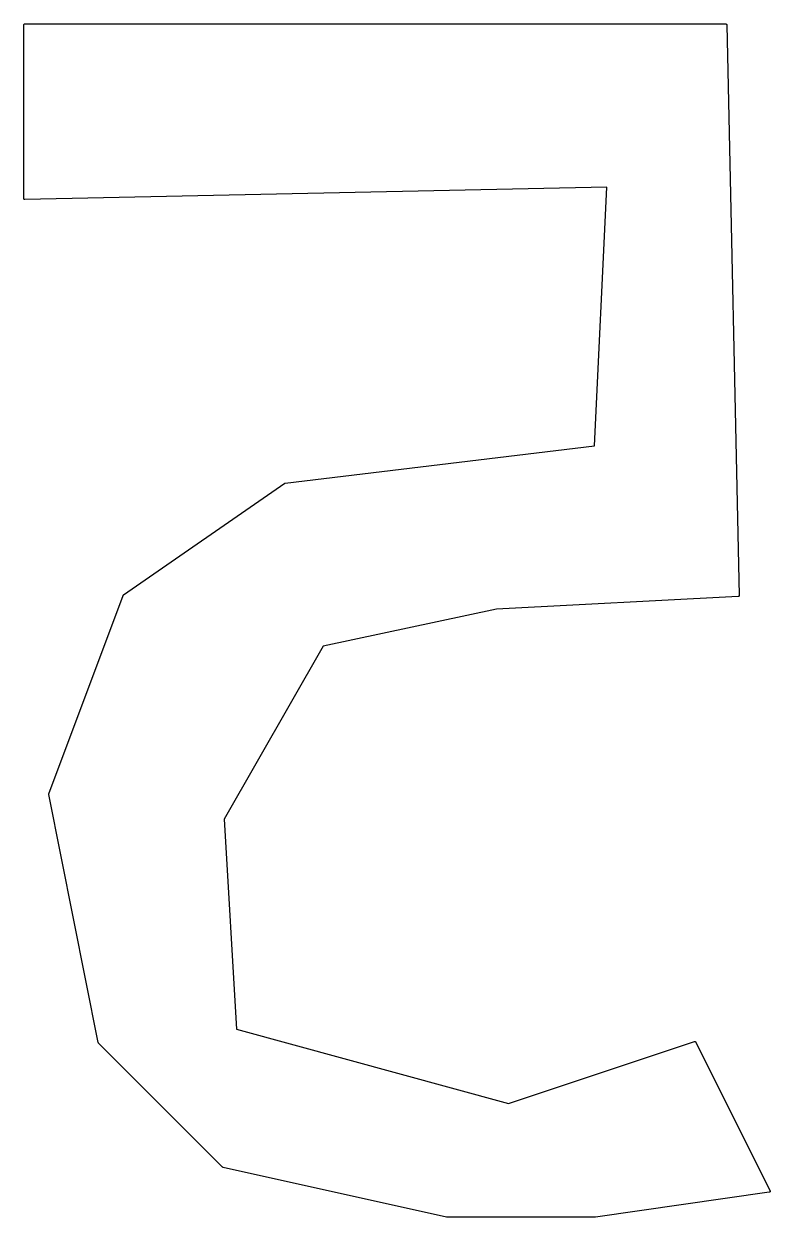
# Model space of a CAD drawing. Extents: x 1.4 to 13.8, y -4.8 to -0.1.
# Drawn here: x 5.148 to 6.652, y -4.777 to -2.373 of the extents above; entities that cross this region are included whole.
import ezdxf

# ---------------------------------------------------------------- set-up
doc = ezdxf.new("R2010")
doc.units = 0
doc.header["$MEASUREMENT"] = 0
doc.layers.add('BLACK', color=7, linetype='CONTINUOUS')

msp = doc.modelspace()

# ---------------------------------------------------------------- linework, layer by layer
at = {"layer": 'BLACK', "linetype": 'CONTINUOUS'}
for p, q in [((5.14803, -2.37497), (5.14805, -2.37479)), ((5.14803, -2.37499), (5.14803, -2.37497)), ((5.14803, -2.375), (5.14803, -2.37499)), ((5.14803, -2.37499), (5.14803, -2.37499)), ((5.14803, -2.37499), (5.14803, -2.37499)), ((5.14803, -2.725), (5.14803, -2.375)), ((5.14805, -2.37479), (5.14807, -2.3746)), ((5.14807, -2.37459), (5.14813, -2.37441)), ((5.14807, -2.3746), (5.14807, -2.37459)), ((5.14807, -2.3746), (5.14807, -2.3746)), ((5.14813, -2.37441), (5.14819, -2.37424)), ((5.14819, -2.37422), (5.14828, -2.37406)), ((5.14819, -2.37423), (5.14819, -2.37422)), ((5.14819, -2.37424), (5.14819, -2.37423)), ((5.14828, -2.37406), (5.14837, -2.3739)), ((5.14837, -2.3739), (5.14837, -2.37389)), ((5.14837, -2.37389), (5.14838, -2.37389)), ((5.14838, -2.37389), (5.14849, -2.37375)), ((5.14849, -2.37375), (5.14861, -2.3736)), ((5.14861, -2.3736), (5.14862, -2.3736)), ((5.14862, -2.37359), (5.14877, -2.37348)), ((5.14862, -2.3736), (5.14862, -2.37359)), ((5.14877, -2.37348), (5.14891, -2.37336)), ((5.14891, -2.37336), (5.14892, -2.37336)), ((5.14892, -2.37335), (5.14908, -2.37327)), ((5.14892, -2.37336), (5.14892, -2.37335)), ((5.14908, -2.37327), (5.14925, -2.37318)), ((5.14925, -2.37318), (5.14926, -2.37318)), ((5.14926, -2.37317), (5.14944, -2.37312)), ((5.14926, -2.37318), (5.14926, -2.37317)), ((5.14944, -2.37312), (5.14962, -2.37307)), ((5.14962, -2.37307), (5.14962, -2.37307)), ((5.14962, -2.37307), (5.14963, -2.37307)), ((5.14963, -2.37307), (5.14981, -2.37305)), ((5.14981, -2.37305), (5.15, -2.37303)), ((5.15, -2.37303), (6.5625, -2.37303)), ((6.5625, -2.37303), (6.56253, -2.37303)), ((6.56253, -2.37303), (6.56269, -2.37305)), ((6.56269, -2.37305), (6.56285, -2.37306)), ((6.56285, -2.37306), (6.56288, -2.37307)), ((6.56288, -2.37307), (6.56291, -2.37307)), ((6.56291, -2.37307), (6.56307, -2.37312)), ((6.56307, -2.37312), (6.56322, -2.37317)), ((6.56322, -2.37317), (6.56325, -2.37318)), ((6.56325, -2.37318), (6.56328, -2.37319)), ((6.56328, -2.37319), (6.56342, -2.37327)), ((6.56342, -2.37327), (6.56357, -2.37334)), ((6.56357, -2.37334), (6.56359, -2.37336)), ((6.56359, -2.37336), (6.56361, -2.37338)), ((6.56361, -2.37338), (6.56374, -2.37348)), ((6.56374, -2.37348), (6.56387, -2.37358)), ((6.56387, -2.37358), (6.56388, -2.3736)), ((6.56388, -2.3736), (6.56391, -2.37362)), ((6.56391, -2.37362), (6.56401, -2.37375)), ((6.56401, -2.37375), (6.56412, -2.37388)), ((6.56412, -2.37388), (6.56413, -2.3739)), ((6.56413, -2.3739), (6.56415, -2.37392)), ((6.56415, -2.37392), (6.56422, -2.37407)), ((6.56422, -2.37407), (6.5643, -2.37421)), ((6.5643, -2.37421), (6.56431, -2.37424)), ((6.56431, -2.37424), (6.56433, -2.37426)), ((6.56433, -2.37426), (6.56437, -2.37442)), ((6.56437, -2.37442), (6.56442, -2.37458)), ((6.56442, -2.37458), (6.56443, -2.3746)), ((6.56443, -2.3746), (6.56443, -2.37463)), ((6.56443, -2.37463), (6.56445, -2.37479)), ((6.56445, -2.37479), (6.56447, -2.37496)), ((6.56447, -2.37496), (6.58947, -3.52496)), ((6.32293, -2.70201), (5.15004, -2.72697)), ((6.29811, -3.22324), (6.32293, -2.70201)), ((5.14803, -2.72501), (5.14803, -2.725)), ((5.14803, -2.72503), (5.14803, -2.72501)), ((5.14805, -2.72521), (5.14803, -2.72503)), ((5.14807, -2.72538), (5.14805, -2.72521)), ((5.14807, -2.7254), (5.14807, -2.72538)), ((5.14807, -2.72541), (5.14807, -2.7254)), ((5.14813, -2.72558), (5.14807, -2.72541)), ((5.14818, -2.72575), (5.14813, -2.72558)), ((5.14819, -2.72576), (5.14818, -2.72575)), ((5.14819, -2.72578), (5.14819, -2.72576)), ((5.14828, -2.72593), (5.14819, -2.72578)), ((5.14836, -2.72609), (5.14828, -2.72593)), ((5.14837, -2.7261), (5.14836, -2.72609)), ((5.14838, -2.72611), (5.14837, -2.7261)), ((5.14849, -2.72625), (5.14838, -2.72611)), ((5.1486, -2.72639), (5.14849, -2.72625)), ((5.14861, -2.7264), (5.1486, -2.72639)), ((5.14862, -2.72641), (5.14861, -2.7264)), ((5.14876, -2.72652), (5.14862, -2.72641)), ((5.1489, -2.72663), (5.14876, -2.72652)), ((5.14891, -2.72664), (5.1489, -2.72663)), ((5.14892, -2.72665), (5.14891, -2.72664)), ((5.14908, -2.72673), (5.14892, -2.72665)), ((5.14924, -2.72681), (5.14908, -2.72673)), ((5.14925, -2.72682), (5.14924, -2.72681)), ((5.14926, -2.72683), (5.14925, -2.72682)), ((5.14943, -2.72688), (5.14926, -2.72683)), ((5.1496, -2.72693), (5.14943, -2.72688)), ((5.14962, -2.72693), (5.1496, -2.72693)), ((5.14963, -2.72693), (5.14962, -2.72693)), ((5.14981, -2.72695), (5.14963, -2.72693)), ((5.14999, -2.72697), (5.14981, -2.72695)), ((5.15, -2.72697), (5.14999, -2.72697)), ((5.15001, -2.72697), (5.15, -2.72697)), ((5.15004, -2.72697), (5.15001, -2.72697)), ((5.67477, -3.29805), (6.29811, -3.22324)), ((5.34888, -3.52338), (5.67388, -3.29838)), ((5.67388, -3.29838), (5.6739, -3.29837)), ((5.6739, -3.29837), (5.67397, -3.29833)), ((5.67397, -3.29833), (5.67404, -3.29828)), ((5.67404, -3.29828), (5.67414, -3.29824)), ((5.67414, -3.29824), (5.67424, -3.29818)), ((5.67424, -3.29818), (5.67432, -3.29816)), ((5.67432, -3.29816), (5.67439, -3.29813)), ((5.67439, -3.29813), (5.6745, -3.2981)), ((5.6745, -3.2981), (5.67461, -3.29807)), ((5.67461, -3.29807), (5.67469, -3.29806)), ((5.67469, -3.29806), (5.67477, -3.29805)), ((5.19816, -3.92431), (5.34816, -3.52431)), ((5.34816, -3.52431), (5.34817, -3.52428)), ((5.34817, -3.52427), (5.34826, -3.52411)), ((5.34817, -3.52428), (5.34817, -3.52427)), ((5.34817, -3.52428), (5.34817, -3.52428)), ((5.34826, -3.52411), (5.34834, -3.52394)), ((5.34834, -3.52394), (5.34835, -3.52393)), ((5.34834, -3.52394), (5.34834, -3.52394)), ((5.34835, -3.52393), (5.34846, -3.52379)), ((5.34846, -3.52379), (5.34858, -3.52364)), ((5.34858, -3.52364), (5.34858, -3.52363)), ((5.34858, -3.52363), (5.34859, -3.52363)), ((5.34859, -3.52363), (5.34873, -3.52351)), ((5.34873, -3.52351), (5.34887, -3.52339)), ((5.34887, -3.52339), (5.34888, -3.52339)), ((5.34888, -3.52339), (5.34888, -3.52338)), ((6.5876, -3.52697), (6.10026, -3.55196)), ((6.58776, -3.52694), (6.5876, -3.52697)), ((6.58791, -3.52693), (6.58776, -3.52694)), ((6.58794, -3.52691), (6.58791, -3.52693)), ((6.58798, -3.52691), (6.58794, -3.52691)), ((6.58813, -3.52686), (6.58798, -3.52691)), ((6.58828, -3.52681), (6.58813, -3.52686)), ((6.58831, -3.52679), (6.58828, -3.52681)), ((6.58834, -3.52678), (6.58831, -3.52679)), ((6.58848, -3.5267), (6.58834, -3.52678)), ((6.58861, -3.52662), (6.58848, -3.5267)), ((6.58864, -3.5266), (6.58861, -3.52662)), ((6.58867, -3.52658), (6.58864, -3.5266)), ((6.58879, -3.52648), (6.58867, -3.52658)), ((6.58891, -3.52638), (6.58879, -3.52648)), ((6.58893, -3.52635), (6.58891, -3.52638)), ((6.58896, -3.52632), (6.58893, -3.52635)), ((6.58905, -3.5262), (6.58896, -3.52632)), ((6.58915, -3.52608), (6.58905, -3.5262)), ((6.58916, -3.52604), (6.58915, -3.52608)), ((6.58919, -3.52602), (6.58916, -3.52604)), ((6.58925, -3.52587), (6.58919, -3.52602)), ((6.58933, -3.52574), (6.58925, -3.52587)), ((6.58934, -3.5257), (6.58933, -3.52574)), ((6.58935, -3.52567), (6.58934, -3.5257)), ((6.58939, -3.52552), (6.58935, -3.52567)), ((6.58943, -3.52537), (6.58939, -3.52552)), ((6.58944, -3.52533), (6.58943, -3.52537)), ((6.58945, -3.5253), (6.58944, -3.52533)), ((6.58947, -3.52498), (6.58945, -3.52514)), ((6.58945, -3.52514), (6.58945, -3.5253)), ((6.58947, -3.52496), (6.58947, -3.52498)), ((6.10026, -3.55196), (5.75127, -3.62674)), ((5.75127, -3.62674), (5.552, -3.97547)), ((5.19803, -3.92498), (5.19805, -3.92483)), ((5.19804, -3.92502), (5.19803, -3.92498)), ((5.19803, -3.92506), (5.19804, -3.92502)), ((5.19805, -3.92521), (5.19803, -3.92506)), ((5.19805, -3.92483), (5.19806, -3.92468)), ((5.19806, -3.92536), (5.19805, -3.92521)), ((5.19806, -3.92468), (5.19807, -3.92464)), ((5.19807, -3.92539), (5.19806, -3.92536)), ((5.19807, -3.92459), (5.19812, -3.92445)), ((5.19807, -3.92464), (5.19807, -3.92459)), ((5.29807, -4.42539), (5.19807, -3.92539)), ((5.19812, -3.92445), (5.19816, -3.92431)), ((5.552, -3.97547), (5.57688, -4.39847)), ((5.57688, -4.39847), (6.12494, -4.54794)), ((6.12494, -4.54794), (6.49938, -4.42313)), ((6.49938, -4.42313), (6.4994, -4.42312)), ((6.4994, -4.42312), (6.49945, -4.42311)), ((6.49945, -4.42311), (6.49949, -4.4231)), ((6.49949, -4.4231), (6.49964, -4.42307)), ((6.49964, -4.42307), (6.49978, -4.42304)), ((6.49978, -4.42304), (6.49983, -4.42304)), ((6.49983, -4.42304), (6.49987, -4.42304)), ((6.49987, -4.42304), (6.50002, -4.42304)), ((6.50002, -4.42304), (6.50016, -4.42304)), ((6.50016, -4.42304), (6.50021, -4.42305)), ((6.50021, -4.42305), (6.50025, -4.42305)), ((6.50025, -4.42305), (6.5004, -4.42308)), ((6.5004, -4.42308), (6.50054, -4.42311)), ((6.50054, -4.42311), (6.50058, -4.42312)), ((6.50058, -4.42312), (6.50063, -4.42313)), ((6.50063, -4.42313), (6.50076, -4.42319)), ((6.50076, -4.42319), (6.5009, -4.42325)), ((5.29812, -4.42556), (5.29807, -4.42539)), ((5.29817, -4.42573), (5.29812, -4.42556)), ((5.29818, -4.42574), (5.29817, -4.42573)), ((5.29818, -4.42575), (5.29818, -4.42574)), ((5.29827, -4.42591), (5.29818, -4.42575)), ((5.29835, -4.42607), (5.29827, -4.42591)), ((5.29836, -4.42608), (5.29835, -4.42607)), ((5.29836, -4.42609), (5.29836, -4.42608)), ((5.29848, -4.42623), (5.29836, -4.42609)), ((5.29859, -4.42637), (5.29848, -4.42623)), ((5.29861, -4.42639), (5.29859, -4.42637)), ((5.54861, -4.67639), (5.29861, -4.42639)), ((5.29861, -4.42639), (5.29861, -4.42639)), ((5.29861, -4.42639), (5.29861, -4.42639)), ((5.29861, -4.42639), (5.29861, -4.42639)), ((6.5009, -4.42325), (6.50094, -4.42327)), ((6.50094, -4.42327), (6.50098, -4.42329)), ((6.50098, -4.42329), (6.5011, -4.42338)), ((6.5011, -4.42338), (6.50122, -4.42346)), ((6.50122, -4.42346), (6.50126, -4.42349)), ((6.50126, -4.42349), (6.50129, -4.42352)), ((6.50129, -4.42352), (6.50139, -4.42362)), ((6.50139, -4.42362), (6.5015, -4.42372)), ((6.5015, -4.42372), (6.50152, -4.42376)), ((6.50152, -4.42376), (6.50156, -4.42379)), ((6.50156, -4.42379), (6.50163, -4.42392)), ((6.50163, -4.42392), (6.50172, -4.42404)), ((6.50172, -4.42404), (6.50174, -4.42408)), ((6.50174, -4.42408), (6.50176, -4.42412)), ((6.50176, -4.42412), (6.65176, -4.72412)), ((5.54873, -4.67649), (5.54861, -4.67639)), ((5.54885, -4.6766), (5.54873, -4.67649)), ((5.54888, -4.67661), (5.54885, -4.6766)), ((5.5489, -4.67664), (5.54888, -4.67661)), ((5.54905, -4.67671), (5.5489, -4.67664)), ((5.54918, -4.67679), (5.54905, -4.67671)), ((5.54921, -4.6768), (5.54918, -4.67679)), ((5.54924, -4.67682), (5.54921, -4.6768)), ((5.5494, -4.67686), (5.54924, -4.67682)), ((5.54955, -4.67692), (5.5494, -4.67686)), ((5.54957, -4.67692), (5.54955, -4.67692)), ((5.99957, -4.77692), (5.54957, -4.67692)), ((6.65028, -4.72695), (6.30028, -4.77695)), ((6.65039, -4.72692), (6.65028, -4.72695)), ((6.65051, -4.7269), (6.65039, -4.72692)), ((6.65058, -4.72688), (6.65051, -4.7269)), ((6.65065, -4.72686), (6.65058, -4.72688)), ((6.65076, -4.72681), (6.65065, -4.72686)), ((6.65087, -4.72677), (6.65076, -4.72681)), ((6.65093, -4.72673), (6.65087, -4.72677)), ((6.651, -4.7267), (6.65093, -4.72673)), ((6.65109, -4.72663), (6.651, -4.7267)), ((6.65119, -4.72656), (6.65109, -4.72663)), ((6.65125, -4.72651), (6.65119, -4.72656)), ((6.65131, -4.72647), (6.65125, -4.72651)), ((6.65139, -4.72638), (6.65131, -4.72647)), ((6.65148, -4.7263), (6.65139, -4.72638)), ((6.65152, -4.72624), (6.65148, -4.7263)), ((6.65157, -4.72619), (6.65152, -4.72624)), ((6.65163, -4.72609), (6.65157, -4.72619)), ((6.6517, -4.72599), (6.65163, -4.72609)), ((6.65173, -4.72592), (6.6517, -4.72599)), ((6.65177, -4.72586), (6.65173, -4.72592)), ((6.65176, -4.72412), (6.65177, -4.72414)), ((6.65177, -4.72414), (6.65181, -4.72425)), ((6.65181, -4.72575), (6.65177, -4.72586)), ((6.65181, -4.72425), (6.65186, -4.72436)), ((6.65186, -4.72564), (6.65181, -4.72575)), ((6.65186, -4.72436), (6.65188, -4.72443)), ((6.65188, -4.72557), (6.65186, -4.72564)), ((6.65188, -4.72443), (6.65191, -4.7245)), ((6.6519, -4.7255), (6.65188, -4.72557)), ((6.65192, -4.72538), (6.6519, -4.7255)), ((6.65191, -4.7245), (6.65192, -4.72462)), ((6.65192, -4.72462), (6.65195, -4.72474)), ((6.65195, -4.72527), (6.65192, -4.72538)), ((6.65195, -4.72474), (6.65195, -4.72481)), ((6.65195, -4.72481), (6.65197, -4.72488)), ((6.65196, -4.72512), (6.65195, -4.72519)), ((6.65195, -4.72519), (6.65195, -4.72527)), ((6.65197, -4.72488), (6.65196, -4.725)), ((6.65196, -4.725), (6.65196, -4.72512)), ((5.99958, -4.77692), (5.99957, -4.77692)), ((5.99959, -4.77693), (5.99958, -4.77692)), ((5.99977, -4.77695), (5.99959, -4.77693)), ((5.99995, -4.77697), (5.99977, -4.77695)), ((5.99996, -4.77697), (5.99995, -4.77697)), ((5.99997, -4.77697), (5.99996, -4.77697)), ((6, -4.77697), (5.99997, -4.77697)), ((6.3, -4.77697), (6, -4.77697)), ((6.30013, -4.77696), (6.3, -4.77697)), ((6.30025, -4.77695), (6.30013, -4.77696)), ((6.30028, -4.77695), (6.30025, -4.77695))]:
    msp.add_line(p, q, dxfattribs=at)

doc.saveas('drawing.dxf')
